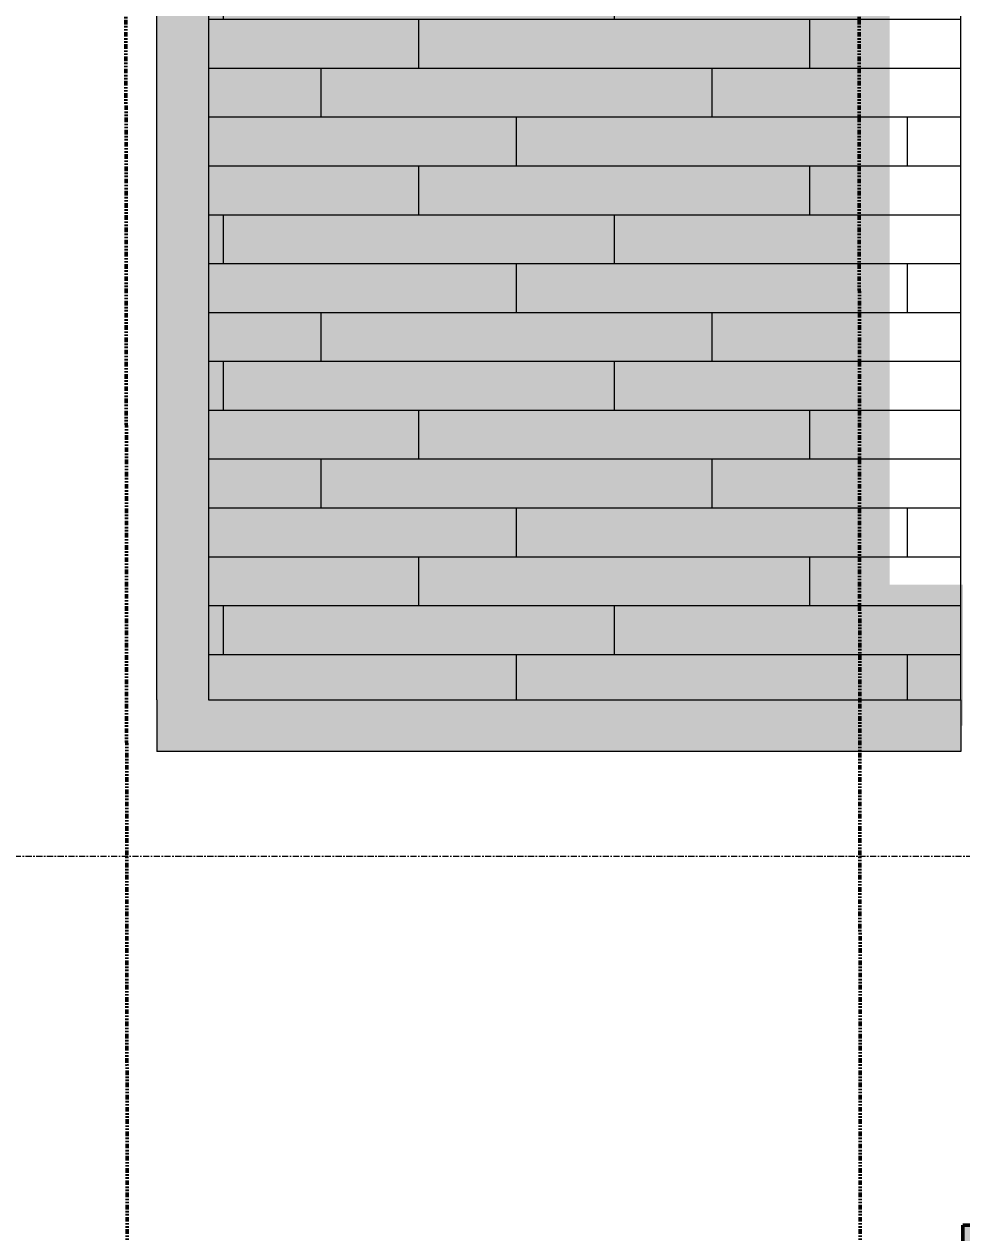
# Model space of a CAD drawing. Header units: inches. Extents: x -4218 to -1814, y 9706 to 12426.
# Drawn here: x -3937.6 to -3860.8, y 11816.4 to 11915.3 of the extents above; entities that cross this region are included whole.
import ezdxf

# ---------------------------------------------------------------- set-up
doc = ezdxf.new("R2010")
doc.units = ezdxf.units.IN
doc.header["$MEASUREMENT"] = 0
for name, pattern in [('Aligning Line 1_8_', [0.25, 0.125, -0.125]), ('Double Dash 3_8_', [1, 0.375, -0.125, 0.125, -0.125, 0.125, -0.125]), ('Grid Line 1_2_', [0.875, 0.5, -0.125, 0.125, -0.125])]:
    doc.linetypes.add(name, pattern=pattern)
for name, color, linetype, lineweight in [('0-1', 7, 'Continuous', 5), ('0-2', 10, 'Continuous', 13), ('0-3', 147, 'Aligning Line 1_8_', 9), ('A-ANNO-DIMS', 211, 'Continuous', 9), ('A-ANNO-DIMS-96', 211, 'Continuous', 9), ('A-FLOR-1', 10, 'Continuous', 13), ('A-FLOR-PATT-1', 252, 'Continuous', 9), ('A-GLAZ-1', 255, 'Continuous', 13), ('A-GLAZ-2', 10, 'Continuous', 13), ('A-GLAZ-3', 250, 'Continuous', 50), ('A-GLAZ-5', 135, 'Continuous', 13), ('A-WALL-3', 10, 'Continuous', 13), ('A-WALL-5', 254, 'Continuous', 5), ('C-PROP-LINE-1', 250, 'Double Dash 3_8_', 50), ('S-GRID-1', 1, 'Grid Line 1_2_', 9)]:
    doc.layers.add(name, color=color, linetype=linetype, lineweight=lineweight)
doc.layers.add('A-AREA-PATT-1', color=7, linetype='Continuous', lineweight=9, transparency=1)
doc.styles.add('Century Gothic', font='ufonts.com_century-gothic.ttf', dxfattribs={"height": 9})
doc.dimstyles.new('OD__1_8__Tol__', dxfattribs={"dimscale": 12, "dimtxt": 9.397514, "dimasz": 1, "dimexe": 0.75, "dimexo": 0.5, "dimgap": 0.125, "dimtad": 1, "dimdec": 3, "dimrnd": 0.125, "dimzin": 3, "dimdsep": 46, "dimlunit": 4, "dimtxsty": 'Century Gothic', "dimblk1": 'OBLIQUE', "dimblk2": 'OBLIQUE', "dimsah": 1, "dimcen": 0.09, "dimdle": 0.75, "dimazin": 0, "dimtfac": 1, "dimtdec": 4, "dimtix": 1, "dimtmove": 0, "dimatfit": 3, "dimfxl": 1, "dimtvp": 1, "dimtfill": 1, "dimfrac": 2, "dimtolj": 1, "dimtzin": 0, "dimarcsym": 2})

# ---------------------------------------------------------------- blocks, each defined once
blk = doc.blocks.new('_THE_ WINDOW _ DOOR - Window - 2nd Floor-2480464-FLOOR PLAN - 2ND FLOOR')
at = {"layer": 'A-GLAZ-1'}
h = blk.add_hatch(color=256, dxfattribs=at)
h.paths.add_polyline_path([(17.012, -1.563), (19.012, -1.563), (19.012, 4.437), (17.012, 4.437), (17.012, -0.001)], flags=0)
h.paths.add_polyline_path([(-17.013, -1.563), (-17.013, 4.437), (-19.013, 4.437), (-19.013, -1.563)], flags=0)
h = blk.add_hatch(color=256, dxfattribs=at)
h.paths.add_polyline_path([(-17.013, -1.563), (17.012, -1.563), (17.012, 1.437), (-17.013, 1.437), (-17.013, -0.001)], flags=0)
h.paths.add_polyline_path([(-17.013, 2.437), (17.012, 2.437), (17.012, 4.437), (-17.013, 4.437), (-17.013, 4.342)], flags=0)
at = {"layer": 'A-GLAZ-2'}
blk.add_hatch(color=256, dxfattribs=at).paths.add_polyline_path([(14.288, 1.437), (17.012, 1.437), (17.012, 2.437), (-17.013, 2.437), (-17.013, 1.437), (11.208, 1.437)], flags=0)
at = {"layer": 'A-GLAZ-5'}
for points in [[(18.805, -3.361), (19.012, -3.329), (19.012, -3.236), (-19.013, -3.273), (-19.013, -3.361), (18.509, -3.361)], [(-2.596, -3.486), (19.012, -3.45), (19.012, -3.361), (-19.013, -3.393), (-19.013, -3.486), (-6.817, -3.486)]]:
    blk.add_hatch(color=256, dxfattribs=at).paths.add_polyline_path(points, flags=0)
at = {"layer": 'A-GLAZ-2'}
for p, q in [((-7.047, 28.497), (17.012, 4.437)), ((-17.013, 4.437), (17.012, 4.437)), ((17.012, -1.563), (-17.013, -1.563)), ((19.012, -3.236), (-19.013, -3.236)), ((-19.013, -3.361), (-19.013, -3.236)), ((-19.013, -3.486), (-19.013, -3.361)), ((-19.013, -3.486), (19.012, -3.486)), ((19.012, -3.236), (19.012, -3.361)), ((19.012, -3.361), (19.012, -3.486))]:
    blk.add_line(p, q, dxfattribs=at)
blk.add_arc((17.012, 4.437), 34.025, 135, 180, dxfattribs=at)
at = {"layer": 'A-GLAZ-3'}
for p, q in [((-17.013, 4.437), (-19.013, 4.437)), ((-19.013, 4.437), (-19.013, -1.563)), ((-17.013, -1.563), (-17.013, 4.437)), ((19.012, 4.437), (17.012, 4.437)), ((17.012, 4.437), (17.012, -1.563)), ((19.012, -1.563), (19.012, 4.437)), ((17.012, 2.437), (-17.013, 2.437)), ((-17.013, 2.437), (-17.013, 1.437)), ((17.012, 1.437), (17.012, 2.437)), ((-17.013, 1.437), (17.012, 1.437)), ((-19.013, -1.563), (-17.013, -1.563)), ((17.012, -1.563), (19.012, -1.563))]:
    blk.add_line(p, q, dxfattribs=at)
blk = doc.blocks.new('Family - ___-1878357-FLOOR PLAN - 2ND FLOOR')
at = {"layer": 'C-PROP-LINE-1'}
for p, q in [((-3929.523, 12184.69), (-3927.096, 9853.167)), ((-3869.448, 12124.69), (-3867.122, 9890.979))]:
    blk.add_line(p, q, dxfattribs=at)
blk = doc.blocks.new('CTR - 1st Phase - Shell_rvt-1-FLOOR PLAN - 2ND FLOOR')
at = {"layer": 'A-AREA-PATT-1'}
for points in [[(-3866.724, 11860.039), (-3860.911, 11860.039), (-3860.911, 11869.452), (-3866.724, 11869.452), (-3866.724, 11966.364), (-3922.474, 11966.364), (-3922.474, 11860.039), (-3869.37, 11860.039)], [(-3860.724, 11857.914), (-3860.724, 11869.452), (-3860.911, 11869.452), (-3860.911, 11857.914)]]:
    blk.add_hatch(color=256, dxfattribs=at).paths.add_polyline_path(points, flags=0)
at = {"layer": 'A-FLOR-PATT-1'}
h = blk.add_hatch(dxfattribs=at)
h.set_pattern_fill('FP_7', color=256, style=0, pattern_type=2)
h.set_pattern_definition([(180, (19334.705, 12631.737), (-5e-16, -4), []), (270, (19334.705, 12631.737), (8, -8), [4, -28]), (270, (19318.705, 12627.737), (8, -8), [4, -28])])
h.paths.add_polyline_path([(-3922.474, 11860.039), (-3860.911, 11860.039), (-3860.911, 11966.364), (-3922.474, 11966.364), (-3922.474, 11869.452)], flags=0)
at = {"layer": 'A-WALL-5'}
for points in [[(-3922.474, 11860.039), (-3922.474, 11966.364), (-3926.724, 11966.364), (-3926.724, 11860.039), (-3925.974, 11860.039)], [(-3860.911, 11855.789), (-3860.911, 11860.039), (-3926.724, 11860.039), (-3926.724, 11855.789), (-3869.37, 11855.789)]]:
    blk.add_hatch(color=256, dxfattribs=at).paths.add_polyline_path(points, flags=0)
at = {"layer": 'A-FLOR-1'}
blk.add_line((-3860.911, 11860.039), (-3860.911, 11966.364), dxfattribs=at)
at = {"layer": 'A-WALL-3'}
for p, q in [((-3926.724, 11860.039), (-3926.724, 11966.364)), ((-3922.474, 11966.364), (-3922.474, 11860.039)), ((-3926.724, 11860.039), (-3926.724, 11855.789)), ((-3922.474, 11860.039), (-3860.911, 11860.039)), ((-3860.911, 11860.039), (-3860.911, 11855.789)), ((-3860.911, 11855.789), (-3926.724, 11855.789))]:
    blk.add_line(p, q, dxfattribs=at)
at = {"layer": 'S-GRID-1'}
blk.add_line((-1814.206, 11847.189), (-4168.714, 11847.189), dxfattribs=at)
at = {"layer": '0-2', "rotation": 89.99999999999991}
blk.add_blockref('_THE_ WINDOW _ DOOR - Window - 2nd Floor-2480464-FLOOR PLAN - 2ND FLOOR', (-3856.286, 11798.002), dxfattribs=at)
at = {"layer": '0-3'}
blk.add_blockref('Family - ___-1878357-FLOOR PLAN - 2ND FLOOR', (0, 0), dxfattribs=at)
blk = doc.blocks.new('DIMBLOCK7-FLOOR PLAN - 2ND FLOOR')
at = {"layer": 'A-ANNO-DIMS-96'}
for p, q in [((-4043.678, 9973.939), (-4043.678, 12124.839)), ((-3862.286, 12115.839), (-4052.678, 12115.839)), ((-4043.678, 12115.839), (-3862.286, 12115.839)), ((-3862.286, 9982.939), (-4052.678, 9982.939)), ((-4043.678, 9982.939), (-3862.286, 9982.939))]:
    blk.add_line(p, q, dxfattribs=at)
at = {"layer": 'A-ANNO-DIMS-96', "lineweight": 50}
for p, q in [((-4043.678, 12115.839), (-4049.678, 12121.839)), ((-4043.678, 12115.839), (-4037.678, 12109.839)), ((-4043.678, 9982.939), (-4049.678, 9988.939)), ((-4043.678, 9982.939), (-4037.678, 9976.939))]:
    blk.add_line(p, q, dxfattribs=at)
at = {"layer": 'A-ANNO-DIMS-96', "color": 0, "insert": (-4056.713, 11015.156), "char_height": 9, "width": 82.16113, "attachment_point": 1, "rotation": 90, "line_spacing_factor": 0.984502, "style": 'Century Gothic', "bg_fill": 3, "box_fill_scale": 1.25, "bg_fill_color": 256, "bg_fill_true_color": 13158600, "bg_fill_transparency": 0}
blk.add_mtext('177\' - 8 7/8"', dxfattribs=at)
blk = doc.blocks.new('_Oblique')
at = {"color": 0, "linetype": 'ByBlock', "lineweight": -2}
blk.add_line((-0.5, -0.5), (0.5, 0.5), dxfattribs=at)

msp = doc.modelspace()

# ---------------------------------------------------------------- block references
at = {"layer": '0-1'}
msp.add_blockref('CTR - 1st Phase - Shell_rvt-1-FLOOR PLAN - 2ND FLOOR', (0, 0), dxfattribs=at)

# ---------------------------------------------------------------- next in the draw order: dimensions: what is measured, and where the dimension line sits
at = {"layer": 'A-ANNO-DIMS'}
dim = msp.add_linear_dim(base=(-4043.67756, 12115.8394), p1=(-3856.28624, 9982.9394), p2=(-3856.28624, 12115.8394), angle=90, dimstyle='OD__1_8__Tol__', override={"dimpost": '<>', "dimfxl": 2132.9}, dxfattribs=at)
dim.commit()
dim.dimension.update_dxf_attribs({"geometry": 'DIMBLOCK7-FLOOR PLAN - 2ND FLOOR', "text_midpoint": (-4050.40257, 11049.3894)})

doc.saveas('drawing.dxf')
